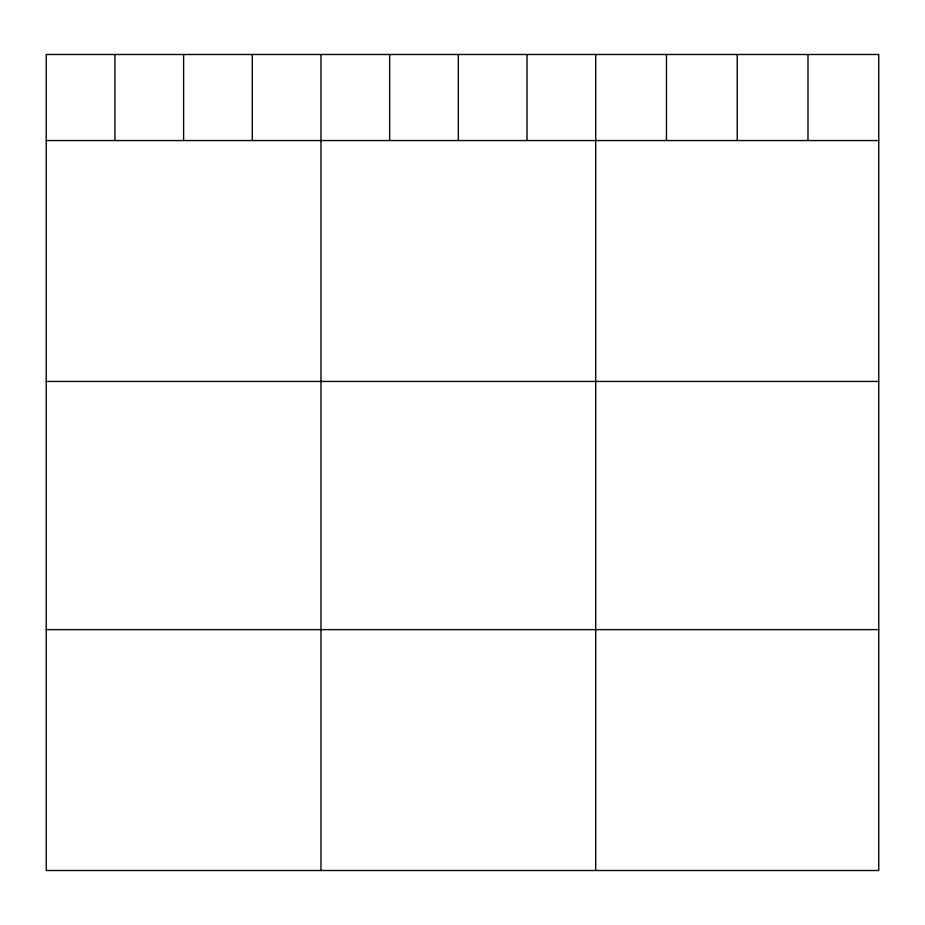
<?xml version="1.0" encoding="UTF-8"?>
<svg xmlns="http://www.w3.org/2000/svg" width="925" height="925" viewBox="0 0 925 925"><rect width="100%" height="100%" fill="white"/><g stroke="black" fill="none" stroke-linecap="round" stroke-linejoin="round"><path stroke-width="1.39" d="M878.75 140.554L878.75 870.506L46.25 870.506L46.25 54.494L878.75 54.494L878.75 140.554L46.25 140.554M46.25 381.435L878.75 381.435M46.25 629.624L878.75 629.624M807.987 54.494L807.987 140.554M737.225 54.494L737.225 140.554M666.462 54.494L666.462 140.554M595.7 54.494L595.7 870.506M527.019 54.494L527.019 140.554M458.337 54.494L458.337 140.554M389.656 54.494L389.656 140.554M320.975 54.494L320.975 870.506M252.294 54.494L252.294 140.554M183.613 54.494L183.613 140.554M114.931 54.494L114.931 140.554"/></g></svg>
